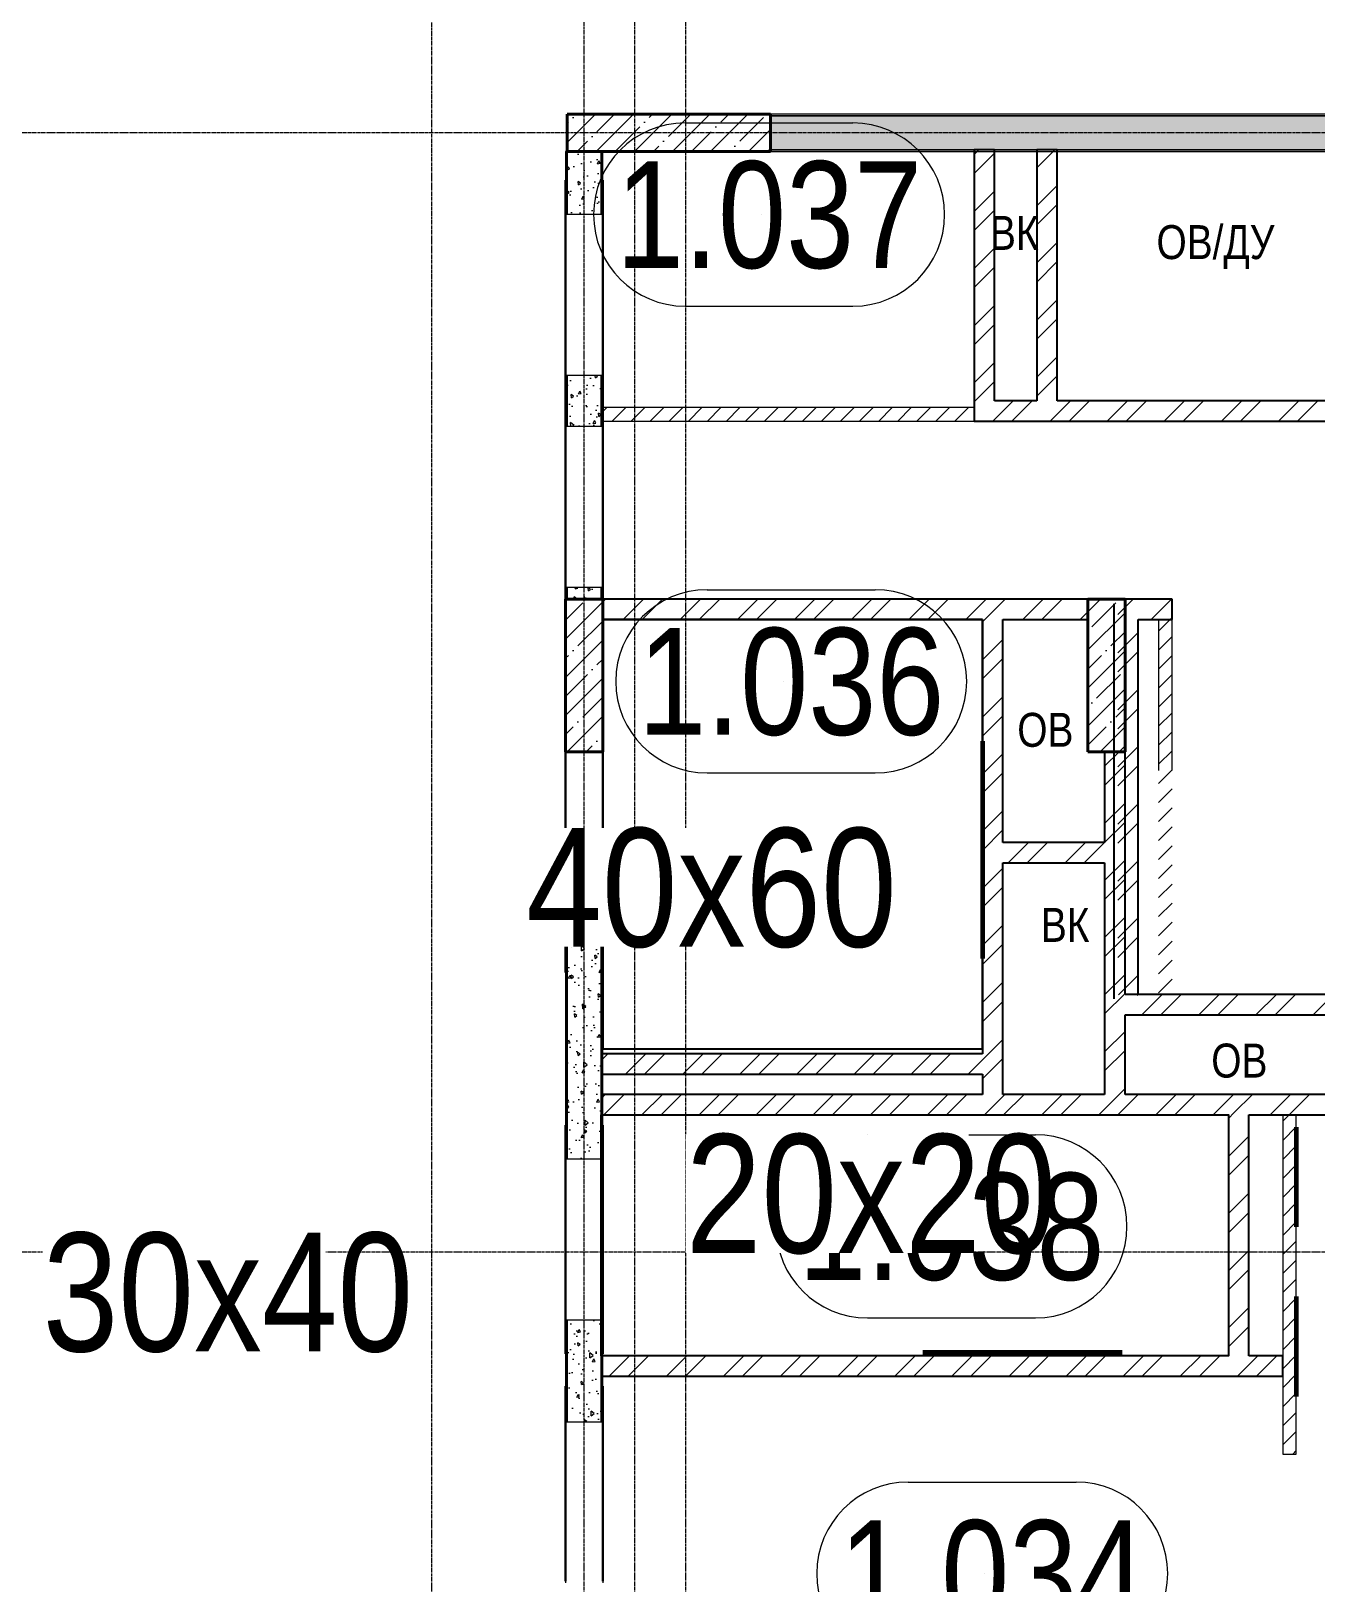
# Model space of a CAD drawing. Header units: millimetres. Extents: x -231292 to 573618, y -153144 to 564035.
# Drawn here: x 17922 to 25500, y -109695 to -100545 of the extents above; entities that cross this region are included whole.
import ezdxf
from ezdxf.enums import TextEntityAlignment as Align

# ---------------------------------------------------------------- set-up
doc = ezdxf.new("R2010")
doc.units = ezdxf.units.MM
doc.linetypes.add('CENTER2', pattern=[28.575, 19.05, -3.175, 3.175, -3.175])
doc.linetypes.add('HIDDEN2', pattern=[4.7625, 3.175, -1.5875])
doc.layers.get('0').update_dxf_attribs({"color": 250})
doc.layers.get('Defpoints').update_dxf_attribs({"color": 250})
for name, color, linetype, lineweight in [('11.10) плитка Установка люков', 190, 'Continuous', 60), ('11.10.2) люки', 30, 'Continuous', 60), ('АР_Area', 250, 'Continuous', 5), ('АР_Колонны', 250, 'Continuous', 35), ('АР_Стены ЖБ', 250, 'Continuous', 35), ('АР_Стены кирпич', 250, 'Continuous', 20), ('АР_Стены ПЕНОблок', 250, 'Continuous', 20), ('АР_Тонкая', 250, 'Continuous', 5), ('АР_Штриховка', 250, 'Continuous', 0), ('ВК_Шахты', 5, 'Continuous', 9), ('ОВ_Шахты', 250, 'Continuous', 5), ('РД_Оси_100', 250, 'Continuous', 0)]:
    doc.layers.add(name, color=color, linetype=linetype, lineweight=lineweight)
doc.layers.add('РД_Проем', color=250, linetype='Continuous', lineweight=0, plot=False)
doc.layers.add('РД_проем_инж перемыч_подсчет', color=250, linetype='Continuous', lineweight=30, plot=False)
doc.styles.add('style1', font='ARIALN.TTF')
pattern_1 = [(45, (8883.46, -162345.28), (-168.3798, 168.3798), []), (45, (8995.7, -162345.28), (-168.3798, 168.3798), [])]
pattern_2 = [(45, (8883.46, -162345.28), (-56.1266, 56.1266), [])]
pattern_3 = [(45, (8883.46, -162345.28), (-112.2532, 112.2532), []), (45, (8995.71, -162345.28), (-112.2532, 112.2532), [198.4375, -39.6875, 0, -39.6875])]

# ---------------------------------------------------------------- blocks, each defined once
blk = doc.blocks.new('MOK-МаркаПом_овал_ареал')
for p, q in [((-2.75, 3), (2.75, 3)), ((-2.75, -3), (2.75, -3))]:
    blk.add_line(p, q)
for centre, radius, start, end in [((-2.75, 0), 3, 90, 270), ((2.75, 0), 3, 270, 90), ((-3.75, 0), 3.5, 0, 0.001)]:
    blk.add_arc(centre, radius, start, end)
at = {"color": 0, "style": 'style1'}
blk.add_attdef('АР-ПОМЕЩЕНИЕ:НОМЕР', text='', height=3.5, dxfattribs=at).set_placement((0, 0), align=Align.MIDDLE)
at = {"layer": 'Defpoints', "color": 2, "style": 'style1'}
blk.add_attdef('АР-ПОМЕЩЕНИЕ:НАИМЕНОВАНИЕ', text='', height=1, dxfattribs=at).set_placement((-0.094, -4.814), align=Align.MIDDLE)
blk = doc.blocks.new('оси_рен')
at = {"layer": 'РД_Оси_100', "color": 251, "linetype": 'CENTER2', "true_color": 0x636466}
for p, q in [((1225207.916, 183613.25), (1189697.958, 183613.25)), ((1225207.916, 177013.25), (1189697.958, 177013.25))]:
    blk.add_line(p, q, dxfattribs=at)
for points in [[(1207052.916, 223268.25), (1207052.916, 135558.25)], [(1207952.916, 135558.25), (1207952.916, 223268.25)], [(1208252.916, 135558.25), (1208252.916, 223268.25)], [(1208552.916, 135558.25), (1208552.916, 223268.25)]]:
    blk.add_lwpolyline(points, dxfattribs=at)

msp = doc.modelspace()

# ---------------------------------------------------------------- hatches: boundary and pattern name
at = {"layer": 'АР_Штриховка', "linetype": 'Continuous', "lineweight": 5, "true_color": 0x000000}
h = msp.add_hatch(dxfattribs=at)
h.set_pattern_fill('ANSI35', color=18, scale=25, style=0)
h.set_pattern_definition([(45, (8883.46, -162345.28), (-112.2532, 112.2532), []), (45, (8995.71, -162345.28), (-112.2532, 112.2532), [198.4375, -39.6875, 0, -39.6875])])
h.paths.add_polyline_path([(22283.458, -101255.283), (22283.458, -101035.283), (21083.458, -101035.283), (21083.458, -101255.283)], flags=0)
at = {"layer": 'АР_Штриховка', "linetype": 'Continuous', "lineweight": 0, "true_color": 0x000000}
h = msp.add_hatch(dxfattribs=at)
h.set_pattern_fill('AR-CONC', color=18, angle=-315, style=0)
h.set_pattern_definition([(95, (8883.46, -162345.28), (140.09465, 117.55338), [19.05, -209.55]), (40, (8883.46, -162345.28), (-160.01845, 110.17673), [15.24, -167.6406]), (145.45144, (8895.13, -162335.49), (-19.9238, 227.7301), [16.19, -178.09024]), (91.1842, (8847.54, -162309.36), (221.41024, 161.9534), [28.575, -314.325]), (141.63556, (8866, -162295.87), (-7.0866, 342.8268), [24.285, -267.1356]), (36.18415, (8847.54, -162309.36), (-7.0866, 342.8268), [22.86, -251.4597]), (66, (8874.48, -162300.38), (179.51998, 34.89515), [19.05, -209.55]), (11, (8874.48, -162300.38), (-86.5399, 173.9412), [15.24, -167.64]), (116.45144, (8889.44, -162297.47), (92.98005, 208.83634), [16.19, -178.08994]), (82.5, (8883.46, -162345.28), (-57.60547, 61.973414), [0, -165.608, 0, -170.18, 0, -168.275]), (52.5, (8883.46, -162345.28), (-23.58973, 118.087), [0, -97.028, 0, -161.798, 0, -64.135]), (12.5, (8843.406, -162385.335), (99.92786, 91.826196), [0, -63.5, 0, -198.12, 0, -262.89]), (2.5, (8825.45, -162403.3), (86.7639, 122.7224), [0, -82.55, 0, -131.572, 0, -186.69])])
h.paths.add_polyline_path([(28863.458, -101245.283), (28863.458, -101045.283), (22283.458, -101045.283), (22283.458, -101245.283)], flags=0)
h = msp.add_hatch(dxfattribs=at)
h.set_pattern_fill('AR-CONC', color=18, angle=-315, style=0)
h.set_pattern_definition([(95, (8883.46, -162345.28), (140.09465, 117.55338), [19.05, -209.55]), (40, (8883.46, -162345.28), (-160.01845, 110.17673), [15.24, -167.6406]), (145.45144, (8895.13, -162335.49), (-19.9238, 227.7301), [16.19, -178.09024]), (91.1842, (8847.54, -162309.36), (221.41024, 161.9534), [28.575, -314.325]), (141.63556, (8866, -162295.87), (-7.0866, 342.8268), [24.285, -267.1356]), (36.18415, (8847.54, -162309.36), (-7.0866, 342.8268), [22.86, -251.4597]), (66, (8874.48, -162300.38), (179.51998, 34.89515), [19.05, -209.55]), (11, (8874.48, -162300.38), (-86.5399, 173.9412), [15.24, -167.64]), (116.45144, (8889.44, -162297.47), (92.98005, 208.83634), [16.19, -178.08994]), (82.5, (8883.46, -162345.28), (-57.60547, 61.973414), [0, -165.608, 0, -170.18, 0, -168.275]), (52.5, (8883.46, -162345.28), (-23.58973, 118.087), [0, -97.028, 0, -161.798, 0, -64.135]), (12.5, (8843.406, -162385.335), (99.92786, 91.826196), [0, -63.5, 0, -198.12, 0, -262.89]), (2.5, (8825.45, -162403.3), (86.7639, 122.7224), [0, -82.55, 0, -131.572, 0, -186.69])])
h.paths.add_polyline_path([(21283.458, -101255.283), (21083.458, -101255.283), (21083.458, -101625.283), (21283.458, -101625.283)], flags=0)
h.paths.add_polyline_path([(21283.458, -102575.283), (21083.458, -102575.283), (21083.458, -102875.283), (21283.458, -102875.283)], flags=0)
h.paths.add_polyline_path([(21283.458, -103825.283), (21083.458, -103825.283), (21083.458, -103895.283), (21283.458, -103895.283)], flags=0)
h = msp.add_hatch(dxfattribs=at)
h.set_pattern_fill('ANSI32', color=18, scale=25, angle=-360, style=0)
h.set_pattern_definition(pattern_1)
h.paths.add_polyline_path([(23603.458, -101245.283), (23483.458, -101245.283), (23483.458, -102845.283), (23603.458, -102725.283)], flags=0)
h = msp.add_hatch(dxfattribs=at)
h.set_pattern_fill('ANSI32', color=18, scale=25, angle=-360, style=0)
h.set_pattern_definition(pattern_1)
h.paths.add_polyline_path([(23973.458, -101245.283), (23853.458, -101245.283), (23853.458, -102725.283), (23893.458, -102755.283), (23973.458, -102725.283)], flags=0)
h = msp.add_hatch(dxfattribs=at)
h.set_pattern_fill('ANSI32', color=18, scale=25, style=0)
h.set_pattern_definition([(45, (8883.46, -162345.28), (-168.3798, 168.3798), []), (45, (8995.7, -162345.28), (-168.3798, 168.3798), [])])
h.paths.add_polyline_path([(23603.458, -102725.283), (23483.458, -102845.283), (23853.458, -102845.283), (23893.458, -102755.283), (23853.458, -102725.283)], flags=0)
h.paths.add_polyline_path([(23973.458, -102725.283), (23893.458, -102755.283), (23853.458, -102845.283), (26253.458, -102845.283), (26133.458, -102725.283)], flags=0)
at = {"layer": 'АР_Штриховка', "linetype": 'Continuous', "lineweight": 0, "ltscale": 0.5, "true_color": 0x000000}
h = msp.add_hatch(dxfattribs=at)
h.set_pattern_fill('ANSI31', color=18, scale=25, angle=360, style=0)
h.set_pattern_definition(pattern_2)
h.paths.add_polyline_path([(23483.458, -102845.283), (23483.458, -102765.283), (21283.458, -102765.283), (21283.458, -102845.283)], flags=0)
at = {"layer": 'АР_Штриховка', "linetype": 'Continuous', "lineweight": 5, "true_color": 0x000000}
h = msp.add_hatch(dxfattribs=at)
h.set_pattern_fill('ANSI35', color=18, scale=25, style=0)
h.set_pattern_definition(pattern_3)
h.paths.add_polyline_path([(21073.458, -104795.283), (21293.458, -104795.283), (21293.458, -103895.283), (21073.458, -103895.283)], flags=0)
at = {"layer": 'АР_Штриховка', "linetype": 'Continuous', "lineweight": 0, "true_color": 0x000000}
h = msp.add_hatch(dxfattribs=at)
h.set_pattern_fill('ANSI32', color=18, scale=25, angle=-360, style=0)
h.set_pattern_definition(pattern_1)
h.paths.add_polyline_path([(21293.458, -103895.283), (21293.458, -104015.283), (23533.458, -104015.283), (23573.458, -103985.283), (23533.458, -103895.283)], flags=0)
h.paths.add_polyline_path([(23533.458, -103895.283), (23573.458, -103985.283), (23653.458, -104015.283), (24153.459, -104015.283), (24153.459, -103895.283)], flags=0)
at = {"layer": 'АР_Штриховка', "linetype": 'Continuous', "lineweight": 5, "true_color": 0x000000}
h = msp.add_hatch(dxfattribs=at)
h.set_pattern_fill('ANSI35', color=18, scale=25, style=0)
h.set_pattern_definition(pattern_3)
h.paths.add_polyline_path([(24153.459, -104795.283), (24373.459, -104795.283), (24373.459, -103895.283), (24153.459, -103895.283)], flags=0)
at = {"layer": 'АР_Штриховка', "linetype": 'Continuous', "lineweight": 0, "true_color": 0x000000}
h = msp.add_hatch(dxfattribs=at)
h.set_pattern_fill('ANSI32', color=18, scale=25, style=0)
h.set_pattern_definition([(45, (7281.64, -162345.28), (-168.3798, 168.3798), []), (45, (7393.9, -162345.28), (-168.3798, 168.3798), [])])
h.paths.add_polyline_path([(24331.636, -103895.283), (24451.636, -104015.283), (24651.635, -104015.283), (24651.635, -103895.283)], flags=0)
h = msp.add_hatch(dxfattribs=at)
h.set_pattern_fill('ANSI32', color=18, scale=25, style=0)
h.set_pattern_definition([(45, (7281.64, -162345.28), (-168.3798, 168.3798), []), (45, (7393.9, -162345.28), (-168.3798, 168.3798), [])])
h.paths.add_polyline_path([(24331.636, -106225.283), (24411.636, -106255.283), (24451.636, -106225.283), (24451.636, -104015.283), (24331.636, -103895.283)], flags=0)
h = msp.add_hatch(dxfattribs=at)
h.set_pattern_fill('ANSI32', color=18, scale=25, angle=-360, style=0)
h.set_pattern_definition(pattern_1)
h.paths.add_polyline_path([(23653.458, -104015.283), (23573.458, -103985.283), (23533.458, -104015.283), (23533.458, -105450.05), (23623.458, -105410.05), (23653.458, -105330.05)], flags=0)
h.paths.add_polyline_path([(23653.458, -105450.05), (23623.458, -105410.05), (23533.458, -105450.05), (23533.458, -106575.283), (23563.458, -106615.283), (23653.458, -106575.283)], flags=0)
h.paths.add_polyline_path([(23653.458, -106575.283), (23563.458, -106615.283), (23533.458, -106695.283), (23533.458, -106815.283), (23573.458, -106845.283), (23653.458, -106815.283)], flags=0)
at = {"layer": 'АР_Штриховка', "linetype": 'Continuous', "lineweight": 0, "ltscale": 0.5, "true_color": 0x000000}
h = msp.add_hatch(dxfattribs=at)
h.set_pattern_fill('ANSI31', color=18, scale=25, style=0)
h.set_pattern_definition([(45, (7281.635, -162345.28), (-56.1266, 56.1266), [])])
h.paths.add_polyline_path([(24571.635, -106225.283), (24651.635, -106225.283), (24651.635, -104905.283), (24571.635, -104905.283)], flags=0)
h.paths.add_polyline_path([(24571.635, -104905.283), (24651.635, -104905.283), (24651.635, -104015.283), (24571.635, -104015.283)], flags=0)
at = {"layer": 'АР_Штриховка', "linetype": 'Continuous', "lineweight": 0, "true_color": 0x000000}
h = msp.add_hatch(dxfattribs=at)
h.set_pattern_fill('ANSI32', color=18, scale=25, angle=-360, style=0)
h.set_pattern_definition([(45, (8883.46, -162345.28), (-168.3798, 168.3798), []), (45, (8995.7, -162345.28), (-168.3798, 168.3798), [])])
h.paths.add_polyline_path([(24373.459, -104795.283), (24253.459, -104795.283), (24253.459, -105330.051), (24283.459, -105410.051), (24373.459, -105450.051)], flags=0)
h.paths.add_polyline_path([(24373.459, -105450.051), (24283.459, -105410.051), (24253.459, -105450.051), (24253.458, -106345.283), (24343.458, -106305.283), (24373.458, -106225.283)], flags=0)
h.paths.add_polyline_path([(24373.458, -106345.283), (24343.458, -106305.283), (24253.458, -106345.283), (24253.458, -106815.283), (24293.458, -106845.283), (24373.458, -106815.283)], flags=0)
h = msp.add_hatch(dxfattribs=at)
h.set_pattern_fill('ANSI32', color=18, scale=25, angle=-360, style=0)
h.set_pattern_definition(pattern_1)
h.paths.add_polyline_path([(23653.458, -105330.05), (23623.458, -105410.05), (23653.458, -105450.05), (24253.459, -105450.051), (24283.459, -105410.051), (24253.459, -105330.051)], flags=0)
h = msp.add_hatch(dxfattribs=at)
h.set_pattern_fill('AR-CONC', color=18, angle=-315, style=0)
h.set_pattern_definition([(95, (8883.46, -162345.28), (140.09465, 117.55338), [19.05, -209.55]), (40, (8883.46, -162345.28), (-160.01845, 110.1767), [15.24, -167.6406]), (145.45144, (8895.13, -162335.49), (-19.9238, 227.7301), [16.19, -178.09024]), (91.1842, (8847.54, -162309.36), (221.4102, 161.9534), [28.575, -314.325]), (141.63556, (8866, -162295.87), (-7.0866, 342.8268), [24.285, -267.1356]), (36.18415, (8847.54, -162309.36), (-7.0866, 342.8268), [22.86, -251.4597]), (66, (8874.48, -162300.38), (179.51998, 34.89515), [19.05, -209.55]), (11, (8874.48, -162300.38), (-86.5399, 173.9412), [15.24, -167.64]), (116.45145, (8889.44, -162297.47), (92.98005, 208.83634), [16.19, -178.08994]), (82.5, (8883.46, -162345.28), (-57.60547, 61.97341), [0, -165.608, 0, -170.18, 0, -168.275]), (52.5, (8883.46, -162345.28), (-23.58973, 118.087), [0, -97.028, 0, -161.798, 0, -64.135]), (12.5, (8843.406, -162385.335), (99.92786, 91.826196), [0, -63.5, 0, -198.12, 0, -262.89]), (2.5, (8825.45, -162403.3), (86.7639, 122.7224), [0, -82.55, 0, -131.572, 0, -186.69])])
h.paths.add_polyline_path([(21283.458, -105895.283), (21083.458, -105895.283), (21083.458, -107195.283), (21283.458, -107195.283)], flags=0)
h.paths.add_polyline_path([(21283.458, -108145.283), (21083.458, -108145.283), (21083.458, -108745.283), (21283.458, -108745.283)], flags=0)
h = msp.add_hatch(dxfattribs=at)
h.set_pattern_fill('ANSI32', color=18, scale=25, style=0)
h.set_pattern_definition([(45, (8883.46, -162345.28), (-168.3798, 168.3798), []), (45, (8995.7, -162345.28), (-168.3798, 168.3798), [])])
h.paths.add_polyline_path([(24373.458, -106225.283), (24343.458, -106305.283), (24373.458, -106345.283), (26053.459, -106345.283), (26013.459, -106255.283), (25933.459, -106225.283)], flags=0)
h.paths.add_polyline_path([(26053.459, -106225.283), (26013.459, -106255.283), (26053.459, -106345.283), (28883.458, -106345.283), (28883.458, -106225.283)], flags=0)
h = msp.add_hatch(dxfattribs=at)
h.set_pattern_fill('ANSI32', color=18, scale=25, angle=360, style=0)
h.set_pattern_definition(pattern_1)
h.paths.add_polyline_path([(23533.458, -106695.283), (23563.458, -106615.283), (23533.458, -106575.283), (21283.458, -106575.283), (21283.458, -106695.283)], flags=0)
h = msp.add_hatch(dxfattribs=at)
h.set_pattern_fill('ANSI32', color=18, scale=25, angle=360, style=0)
h.set_pattern_definition(pattern_1)
h.paths.add_polyline_path([(28883.458, -106935.283), (28883.458, -106815.283), (25103.458, -106815.283), (25063.458, -106905.283), (25103.458, -106935.283)], flags=0)
h.paths.add_polyline_path([(24983.458, -106935.283), (25063.458, -106905.283), (25103.458, -106815.283), (24373.458, -106815.283), (24293.458, -106845.283), (24253.458, -106935.283)], flags=0)
h.paths.add_polyline_path([(24253.458, -106935.283), (24293.458, -106845.283), (24253.458, -106815.283), (23653.458, -106815.283), (23573.458, -106845.283), (23533.458, -106935.283)], flags=0)
h.paths.add_polyline_path([(23533.458, -106935.283), (23573.458, -106845.283), (23533.458, -106815.283), (21283.458, -106815.283), (21283.458, -106935.283)], flags=0)
h = msp.add_hatch(dxfattribs=at)
h.set_pattern_fill('ANSI32', color=18, scale=25, style=0)
h.set_pattern_definition([(45, (8883.46, -162345.28), (-168.3798, 168.3798), []), (45, (8995.7, -162345.28), (-168.3798, 168.3798), [])])
h.paths.add_polyline_path([(24983.458, -108355.283), (25063.458, -108385.283), (25103.458, -108355.283), (25103.458, -106935.283), (25063.458, -106905.283), (24983.458, -106935.283)], flags=0)
at = {"layer": 'АР_Штриховка', "linetype": 'Continuous', "lineweight": 0, "ltscale": 0.5, "true_color": 0x000000}
h = msp.add_hatch(dxfattribs=at)
h.set_pattern_fill('ANSI31', color=18, scale=25, style=0)
h.set_pattern_definition(pattern_2)
h.paths.add_polyline_path([(25303.458, -108935.283), (25383.458, -108935.283), (25383.458, -108255.283), (25303.458, -108255.283)], flags=0)
h.paths.add_polyline_path([(25303.458, -108255.283), (25383.458, -108255.283), (25383.458, -106935.283), (25303.458, -106935.283)], flags=0)
at = {"layer": 'АР_Штриховка', "linetype": 'Continuous', "lineweight": 0, "true_color": 0x000000}
h = msp.add_hatch(dxfattribs=at)
h.set_pattern_fill('ANSI32', color=18, scale=25, style=0)
h.set_pattern_definition([(45, (8883.46, -162345.28), (-168.3798, 168.3798), []), (45, (8995.7, -162345.28), (-168.3798, 168.3798), [])])
h.paths.add_polyline_path([(21283.458, -108355.283), (21283.458, -108475.283), (25103.458, -108475.283), (25063.458, -108385.283), (24983.458, -108355.283)], flags=0)
h.paths.add_polyline_path([(25103.458, -108355.283), (25063.458, -108385.283), (25103.458, -108475.283), (25303.458, -108475.283), (25303.458, -108355.283)], flags=0)

# ---------------------------------------------------------------- linework, layer by layer
for points in [[(23533.458, -104015.283), (21293.458, -104015.283), (21293.458, -106545.283), (23533.458, -106545.283)], [(21283.458, -106935.283), (24983.458, -106935.283), (24983.458, -108355.283), (21283.458, -108355.283)]]:
    msp.add_lwpolyline(points, close=True)
at = {"layer": '11.10) плитка Установка люков'}
for points in [[(23533.458, -104732.667), (23533.458, -106012.667)], [(25383.458, -107007.245), (25383.458, -107595.283)], [(25383.458, -108007.245), (25383.458, -108595.283)], [(23181.383, -108335.283), (24357.459, -108335.283)]]:
    msp.add_lwpolyline(points, dxfattribs=at)
at = {"layer": 'АР_Колонны', "color": 18, "linetype": 'HIDDEN2', "lineweight": 25, "true_color": 0x000000}
for p, q in [((21083.458, -101035.283), (22283.458, -101035.283)), ((21083.458, -101255.283), (21083.458, -101035.283)), ((22283.458, -101035.283), (22283.458, -101255.283)), ((22283.458, -101255.283), (21083.458, -101255.283)), ((21073.458, -103895.283), (21293.458, -103895.283)), ((21073.458, -104795.283), (21073.458, -103895.283)), ((21293.458, -103895.283), (21293.458, -104795.283)), ((24153.459, -103895.283), (24373.459, -103895.283)), ((24153.459, -104795.283), (24153.459, -103895.283)), ((24373.459, -103895.283), (24373.459, -104795.283)), ((21293.458, -104795.283), (21073.458, -104795.283)), ((24373.459, -104795.283), (24153.459, -104795.283))]:
    msp.add_line(p, q, dxfattribs=at)
at = {"layer": 'АР_Колонны', "color": 18, "linetype": 'Continuous', "lineweight": 30, "true_color": 0x000000}
for p, q in [((21083.458, -101035.283), (21083.458, -101255.283)), ((22283.458, -101035.283), (21083.458, -101035.283)), ((22283.458, -101255.283), (22283.458, -101035.283)), ((21083.458, -101255.283), (22283.458, -101255.283)), ((21293.458, -103895.283), (21073.458, -103895.283)), ((21073.458, -103895.283), (21073.458, -104795.283)), ((21293.458, -104795.283), (21293.458, -103895.283)), ((24373.459, -103895.283), (24153.459, -103895.283)), ((24153.459, -103895.283), (24153.459, -104795.283)), ((24373.459, -104795.283), (24373.459, -103895.283)), ((21073.458, -104795.283), (21293.458, -104795.283)), ((24153.459, -104795.283), (24373.459, -104795.283))]:
    msp.add_line(p, q, dxfattribs=at)
at = {"layer": 'АР_Стены ЖБ', "color": 18, "linetype": 'Continuous', "lineweight": 40, "true_color": 0x000000}
for p, q in [((22283.458, -101035.283), (21083.458, -101035.283)), ((21083.458, -101035.283), (21083.458, -101255.283)), ((22283.458, -101255.283), (22283.458, -101035.283)), ((21083.458, -101255.283), (22283.458, -101255.283)), ((21293.458, -103895.283), (21073.458, -103895.283)), ((21073.458, -103895.283), (21073.458, -104795.283)), ((21293.458, -104795.283), (21293.458, -103895.283)), ((24373.459, -103895.283), (24153.459, -103895.283)), ((24153.459, -103895.283), (24153.459, -104795.283)), ((24373.459, -104795.283), (24373.459, -103895.283)), ((21073.458, -104795.283), (21293.458, -104795.283)), ((24153.459, -104795.283), (24373.459, -104795.283))]:
    msp.add_line(p, q, dxfattribs=at)
at = {"layer": 'АР_Стены кирпич', "color": 18, "linetype": 'Continuous', "lineweight": 25, "true_color": 0x000000}
for p, q in [((23603.458, -101245.283), (23483.458, -101245.283)), ((23483.458, -101245.283), (23483.458, -102845.283)), ((23603.458, -102725.283), (23603.458, -101245.283)), ((23973.458, -101245.283), (23853.458, -101245.283)), ((23853.458, -101245.283), (23853.458, -102725.283)), ((23973.458, -102725.283), (23973.458, -101245.283)), ((23853.458, -102725.283), (23603.458, -102725.283)), ((26133.458, -102725.283), (23973.458, -102725.283)), ((23483.458, -102845.283), (23853.458, -102845.283)), ((23853.458, -102845.283), (26253.458, -102845.283)), ((21293.458, -103895.283), (21293.458, -104015.283)), ((23533.458, -103895.283), (21293.458, -103895.283)), ((24153.459, -103895.283), (23533.458, -103895.283)), ((24153.459, -104015.283), (24153.459, -103895.283)), ((24307.083, -103922.268), (24307.083, -106252.268)), ((24651.635, -103895.283), (24331.636, -103895.283)), ((24651.635, -104015.283), (24651.635, -103895.283)), ((21293.458, -104015.283), (23533.458, -104015.283)), ((23533.458, -104015.283), (23533.458, -105450.05)), ((23653.458, -105330.05), (23653.458, -104015.283)), ((23653.458, -104015.283), (24153.459, -104015.283)), ((24451.636, -104015.283), (24651.635, -104015.283)), ((24451.636, -106225.283), (24451.636, -104015.283)), ((24373.459, -104795.283), (24253.459, -104795.283)), ((24253.459, -104795.283), (24253.459, -105330.051)), ((24373.459, -105450.051), (24373.459, -104795.283)), ((24253.459, -105330.051), (23653.458, -105330.05)), ((23533.458, -105450.05), (23533.458, -106575.283)), ((23653.458, -106575.283), (23653.458, -105450.05)), ((23653.458, -105450.05), (24253.459, -105450.051)), ((24253.459, -105450.051), (24253.458, -106345.283)), ((24373.458, -106225.283), (24373.459, -105450.051)), ((25933.459, -106225.283), (24373.458, -106225.283)), ((24253.458, -106345.283), (24253.458, -106815.283)), ((24373.458, -106345.283), (26053.459, -106345.283)), ((24373.458, -106815.283), (24373.458, -106345.283)), ((23533.458, -106575.283), (21283.458, -106575.283)), ((21283.458, -106575.283), (21283.458, -106695.283)), ((23653.458, -106815.283), (23653.458, -106575.283)), ((21283.458, -106695.283), (23533.458, -106695.283)), ((23533.458, -106695.283), (23533.458, -106815.283)), ((23533.458, -106815.283), (21283.458, -106815.283)), ((21283.458, -106815.283), (21283.458, -106935.283)), ((24253.458, -106815.283), (23653.458, -106815.283)), ((25103.458, -106815.283), (24373.458, -106815.283)), ((28883.458, -106815.283), (25103.458, -106815.283)), ((21283.458, -106935.283), (23533.458, -106935.283)), ((23533.458, -106935.283), (24253.458, -106935.283)), ((24253.458, -106935.283), (24983.458, -106935.283)), ((24983.458, -106935.283), (24983.458, -108355.283)), ((25103.458, -106935.283), (28883.458, -106935.283)), ((25103.458, -108355.283), (25103.458, -106935.283)), ((21283.458, -108355.283), (21283.458, -108475.283)), ((24983.458, -108355.283), (21283.458, -108355.283)), ((25303.458, -108355.283), (25103.458, -108355.283)), ((25303.458, -108475.283), (25303.458, -108355.283)), ((21283.458, -108475.283), (25103.458, -108475.283)), ((25103.458, -108475.283), (25303.458, -108475.283))]:
    msp.add_line(p, q, dxfattribs=at)
at = {"layer": 'АР_Стены ПЕНОблок', "color": 18, "linetype": 'Continuous', "lineweight": 20, "true_color": 0x000000}
for p, q in [((28863.458, -101045.283), (22283.458, -101045.283)), ((22283.458, -101045.283), (22283.458, -101245.283)), ((21283.458, -101255.283), (21083.458, -101255.283)), ((21083.458, -101255.283), (21083.458, -101625.283)), ((21283.458, -101625.283), (21283.458, -101255.283)), ((22283.458, -101245.283), (28863.458, -101245.283)), ((21083.458, -101625.283), (21283.458, -101625.283)), ((21283.458, -102575.283), (21083.458, -102575.283)), ((21083.458, -102575.283), (21083.458, -102875.283)), ((21283.458, -102875.283), (21283.458, -102575.283)), ((23483.458, -102765.283), (21283.458, -102765.283)), ((21283.458, -102765.283), (21283.458, -102845.283)), ((21283.458, -102845.283), (23483.458, -102845.283)), ((23483.458, -102845.283), (23483.458, -102765.283)), ((21083.458, -102875.283), (21283.458, -102875.283)), ((21283.458, -103825.283), (21083.458, -103825.283)), ((21083.458, -103825.283), (21083.458, -103895.283)), ((21283.458, -103895.283), (21283.458, -103825.283)), ((21083.458, -103895.283), (21283.458, -103895.283)), ((24651.635, -104015.283), (24571.635, -104015.283)), ((24571.635, -104015.283), (24571.635, -104905.283)), ((24651.635, -104905.283), (24651.635, -104015.283)), ((21283.458, -105895.283), (21083.458, -105895.283)), ((21083.458, -105895.283), (21083.458, -107195.283)), ((21283.458, -107195.283), (21283.458, -105895.283)), ((25383.458, -106935.283), (25303.458, -106935.283)), ((25303.458, -106935.283), (25303.458, -108255.283)), ((25383.458, -108255.283), (25383.458, -106935.283)), ((21083.458, -107195.283), (21283.458, -107195.283)), ((21283.458, -108145.283), (21083.458, -108145.283)), ((21083.458, -108145.283), (21083.458, -108745.283)), ((21283.458, -108745.283), (21283.458, -108145.283)), ((25303.458, -108255.283), (25303.458, -108935.283)), ((25383.458, -108935.283), (25383.458, -108255.283)), ((21083.458, -108745.283), (21283.458, -108745.283)), ((25303.458, -108935.283), (25383.458, -108935.283))]:
    msp.add_line(p, q, dxfattribs=at)
at = {"layer": 'АР_Тонкая', "color": 18, "linetype": 'Continuous', "lineweight": 0, "true_color": 0x000000}
for p, q in [((28863.458, -101035.283), (22283.458, -101035.283)), ((22283.458, -101035.283), (22283.458, -101045.283)), ((22283.458, -101045.283), (28863.458, -101045.283)), ((21083.458, -101255.283), (21073.458, -101255.283)), ((21073.458, -101255.283), (21073.458, -101625.283)), ((21083.458, -101625.283), (21083.458, -101255.283)), ((21293.458, -101255.283), (21283.458, -101255.283)), ((21283.458, -101255.283), (21283.458, -101625.283)), ((21293.458, -101625.283), (21293.458, -101255.283)), ((28863.458, -101245.283), (22283.458, -101245.283)), ((22283.458, -101245.283), (22283.458, -101255.283)), ((22283.458, -101255.283), (28863.458, -101255.283)), ((21073.458, -101625.283), (21083.458, -101625.283)), ((21283.458, -101625.283), (21293.458, -101625.283)), ((21083.458, -102575.283), (21073.458, -102575.283)), ((21073.458, -102575.283), (21073.458, -102875.283)), ((21083.458, -102875.283), (21083.458, -102575.283)), ((21293.458, -102575.283), (21283.458, -102575.283)), ((21283.458, -102575.283), (21283.458, -102875.283)), ((21293.458, -102875.283), (21293.458, -102575.283)), ((21073.458, -102875.283), (21083.458, -102875.283)), ((21283.458, -102875.283), (21293.458, -102875.283)), ((21083.458, -103825.283), (21073.458, -103825.283)), ((21073.458, -103825.283), (21073.458, -103895.283)), ((21083.458, -103895.283), (21083.458, -103825.283)), ((21293.458, -103825.283), (21283.458, -103825.283)), ((21283.458, -103825.283), (21283.458, -103895.283)), ((21293.458, -103895.283), (21293.458, -103825.283)), ((21073.458, -103895.283), (21083.458, -103895.283)), ((21283.458, -103895.283), (21293.458, -103895.283)), ((21083.458, -105895.283), (21073.458, -105895.283)), ((21073.458, -105895.283), (21073.458, -107195.283)), ((21083.458, -107195.283), (21083.458, -105895.283)), ((21293.458, -105895.283), (21283.458, -105895.283)), ((21283.458, -105895.283), (21283.458, -107195.283)), ((21293.458, -107195.283), (21293.458, -105895.283)), ((21073.458, -107195.283), (21083.458, -107195.283)), ((21283.458, -107195.283), (21293.458, -107195.283)), ((21083.458, -108145.283), (21073.458, -108145.283)), ((21073.458, -108145.283), (21073.458, -108745.283)), ((21083.458, -108745.283), (21083.458, -108145.283)), ((21293.458, -108145.283), (21283.458, -108145.283)), ((21283.458, -108145.283), (21283.458, -108745.283)), ((21293.458, -108745.283), (21293.458, -108145.283)), ((21073.458, -108745.283), (21083.458, -108745.283)), ((21283.458, -108745.283), (21293.458, -108745.283))]:
    msp.add_line(p, q, dxfattribs=at)
at = {"layer": 'РД_Проем', "color": 18, "linetype": 'Continuous', "lineweight": 0, "true_color": 0x000000}
for p, q in [((21073.458, -101625.283), (21073.458, -102575.283)), ((21293.458, -101625.283), (21293.458, -102575.283)), ((21073.458, -102875.283), (21073.458, -103825.283)), ((21293.458, -102875.283), (21293.458, -103825.283)), ((21073.458, -104795.283), (21073.458, -105895.283)), ((21293.458, -104795.283), (21293.458, -105895.283)), ((21073.458, -107195.283), (21073.458, -108145.283)), ((21293.458, -107195.283), (21293.458, -108145.283)), ((21073.458, -108745.283), (21073.458, -109695.283)), ((21293.458, -108745.283), (21293.458, -109695.283))]:
    msp.add_line(p, q, dxfattribs=at)
at = {"layer": 'РД_проем_инж перемыч_подсчет', "color": 18, "linetype": 'Continuous', "lineweight": 30, "true_color": 0x000000}
for p, q in [((21073.458, -101425.283), (21073.458, -102775.283)), ((21293.458, -101425.283), (21293.458, -102775.283)), ((21073.458, -102745.283), (21073.458, -103895.283)), ((21293.458, -102745.283), (21293.458, -103895.283)), ((21073.458, -104795.283), (21073.458, -106095.283)), ((21293.458, -104795.283), (21293.458, -106095.283)), ((21073.458, -106995.283), (21073.458, -108345.283)), ((21293.458, -106995.283), (21293.458, -108345.283)), ((21073.458, -108535.283), (21073.458, -109685.283)), ((21293.458, -108535.283), (21293.458, -109685.283))]:
    msp.add_line(p, q, dxfattribs=at)

# ---------------------------------------------------------------- block references
at = {"rotation": 359.999868838025}
msp.add_blockref('оси_рен', (-1186769.82, -284755.728), dxfattribs=at)
at = {"layer": 'АР_Area', "color": 18, "linetype": 'Continuous', "lineweight": 5, "true_color": 0x000000}
ref = msp.add_blockref('MOK-МаркаПом_овал_ареал', (22274.308, -101627.374), dxfattribs=dict(at, xscale=180, yscale=180, zscale=80))
ref.add_attrib('АР-ПОМЕЩЕНИЕ:НОМЕР', '1.037', dxfattribs={"layer": '0', "color": 0, "height": 630, "style": 'style1'}).set_placement((22274.308, -101627.374), align=Align.MIDDLE)
ref = msp.add_blockref('MOK-МаркаПом_овал_ареал', (22405.199, -104379.494), dxfattribs=dict(at, xscale=180, yscale=180, zscale=80))
ref.add_attrib('АР-ПОМЕЩЕНИЕ:НОМЕР', '1.036', dxfattribs={"layer": '0', "color": 0, "height": 630, "style": 'style1'}).set_placement((22405.199, -104379.494), align=Align.MIDDLE)
ref = msp.add_blockref('MOK-МаркаПом_овал_ареал', (23349.706, -107592.905), dxfattribs=dict(at, xscale=180, yscale=180, zscale=80))
ref.add_attrib('АР-ПОМЕЩЕНИЕ:НОМЕР', '1.038', dxfattribs={"layer": '0', "color": 0, "height": 630, "style": 'style1'}).set_placement((23349.706, -107592.905), align=Align.MIDDLE)
ref = msp.add_blockref('MOK-МаркаПом_овал_ареал', (23590.553, -109640.063), dxfattribs=dict(at, xscale=180, yscale=180, zscale=80))
ref.add_attrib('АР-ПОМЕЩЕНИЕ:НОМЕР', '1.034', dxfattribs={"layer": '0', "color": 0, "height": 630, "style": 'style1'}).set_placement((23590.553, -109640.063), align=Align.MIDDLE)

# ---------------------------------------------------------------- texts
at = {"layer": 'ВК_Шахты', "color": 18, "lineweight": 50, "true_color": 0x000000, "style": 'style1'}
for p in [(23577.298, -101835.488), (23877.299, -105915.488)]:
    msp.add_text('ВК', height=200, dxfattribs=at).set_placement(p)
at = {"layer": 'ОВ_Шахты', "color": 18, "lineweight": 50, "true_color": 0x000000, "style": 'style1'}
for s, p in [('ОВ', (24559.116, -101889.728)), ('/', (24890.221, -101889.728)), ('ДУ', (24954.068, -101889.728)), ('ОВ', (23738.111, -104765.351)), ('ОВ', (24882.081, -106715.351))]:
    msp.add_text(s, height=200, dxfattribs=at).set_placement(p)

# ---------------------------------------------------------------- next in the draw order: texts
at = {"layer": '11.10) плитка Установка люков', "color": 176, "true_color": 0x00008a, "char_height": 700, "width": 1668.44707, "attachment_point": 1, "line_spacing_factor": 0.3, "style": 'style1', "bg_fill": 3, "box_fill_scale": 1, "bg_fill_color": 256, "bg_fill_transparency": 0}
for s, insert in [('\\pxsm1;40х60', (20842.566, -105244.523)), ('\\pxsm1;20х20', (21783.499, -107049.609))]:
    msp.add_mtext(s, dxfattribs=dict(at, insert=insert))
at = {"layer": '11.10.2) люки', "color": 176, "true_color": 0x00008a, "insert": (17990.801, -107629.986), "char_height": 700, "width": 1668.44707, "attachment_point": 1, "line_spacing_factor": 0.3, "style": 'style1', "bg_fill": 3, "box_fill_scale": 1, "bg_fill_color": 256, "bg_fill_transparency": 0}
msp.add_mtext('\\pxsm1;30х40', dxfattribs=at)

doc.saveas('drawing.dxf')
